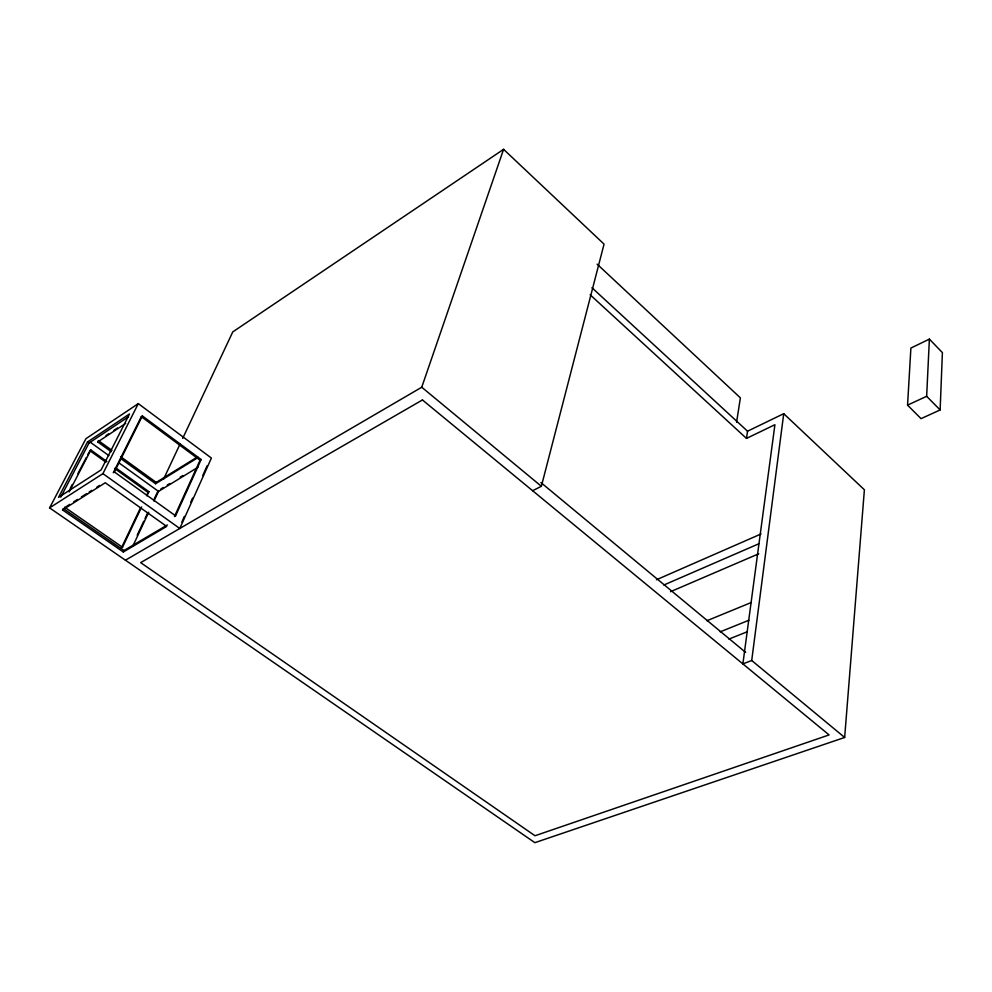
<?xml version="1.0" encoding="UTF-8"?>
<svg xmlns="http://www.w3.org/2000/svg" width="992" height="992" viewBox="0 0 992 992"><rect width="100%" height="100%" fill="white"/><g stroke="black" fill="none" stroke-linecap="round" stroke-linejoin="round"><path stroke-width="1.49" d="M940.131 409.944L942.4 352.631L929.38 339.103L910.892 348.08L907.556 405.145L921.047 418.649L940.131 409.944L926.652 396.292L929.38 339.103M49.6 507.879L102.908 473.643L179.788 528.476L211.395 458.068L138.297 403.62L85.944 438.675L49.6 507.879L534.874 842.667L844.651 737.465L864.392 489.788L783.73 413.689L747.546 431.21L746.48 438.402L590.116 294.748M844.651 737.465L751.713 660.498L783.73 413.689M736.572 422.27L740.379 397.854L597.122 264.157M532.617 490.718L541.372 486.291L604.054 244.131L503.589 149.333L232.773 331.911L182.726 438.352M125.438 560.207L421.749 387.227L503.589 149.333M181.858 522.04L184.388 516.41M190.712 502.324L192.609 498.108M202.728 475.577L207.154 465.719M201.153 459.532L200.062 460.214L174.468 516.497L175.584 515.828L201.153 459.532L142.389 415.946L141.31 416.665L113.299 472.7L114.402 471.994L142.389 415.946M137.206 535.184L143.741 521.271M145.055 518.494L147.833 512.591M154.206 499.026L158.125 490.693M163.63 478.975L180.098 443.957M133.052 545.637L148.726 512.256M153.958 501.134L158.534 491.4L197.879 467.319M123.988 550.535L63.29 508.487L62.546 509.938L123.306 551.986L123.988 550.535L167.363 524.954M121.123 458.837L155.608 483.736L156.24 482.397L197.495 456.915M140.604 507.594L121.446 547.906L122.5 547.274L141.645 506.962M146.543 495.095L148.899 491.672L115.568 467.74M146.928 495.851L148.899 491.672M102.908 473.643L138.297 403.62M111.278 451.72L97.737 441.936L98.419 440.597L111.947 450.38M70.196 488.498L72.304 484.456M77.922 473.643L86.341 457.424M87.742 454.733L89.144 452.03M69.13 491.896L90.867 449.996L106.913 461.528M60.785 497.104L89.02 443.027L128.452 416.776M87.532 441.948L58.528 497.389L101.097 469.923L129.493 413.974L87.532 441.948L89.02 443.027M106.045 435.538L108.587 433.851M113.683 430.478L117.49 427.949M97.737 441.936L125.711 423.386M90.867 449.996L89.85 450.678L105.896 462.198M65.881 506.85L69.762 504.37M73.644 501.902L77.525 499.422M81.418 496.955L86.589 493.656M89.181 492.007L91.772 490.358M96.943 487.072L99.535 485.423M62.546 509.938L105.276 482.757L166.693 526.405L123.306 551.986M155.608 483.736L198.164 457.473M160.729 489.093L163.32 487.506M167.214 485.113L169.818 483.526M180.209 477.164L182.813 475.565M746.48 438.402L774.913 424.712L742.872 663.908L751.713 660.498M907.556 405.145L926.652 396.292M656.419 579.774L761.013 533.981M663.859 585.007L758.731 543.827M670.542 591.691L758.744 553.784M706.961 620.707L751.291 602.504M720.217 631.83L748.886 620.26M728.872 639.096L747.472 631.681M64.629 507.148L122.5 547.274M114.402 471.994L175.584 515.828M114.539 468.398L147.87 492.317M90.222 442.184L108.86 455.601M118.792 462.756L158.534 491.4M120.565 456.605L156.24 482.397M141.31 416.665L200.062 460.214M421.749 387.227L541.372 486.291M540.9 482.558L745.662 652.401M591.951 287.717L747.546 431.21M422.443 399.962L140.653 562.638L534.998 835.748L829.101 734.923L422.443 399.962"/></g></svg>
